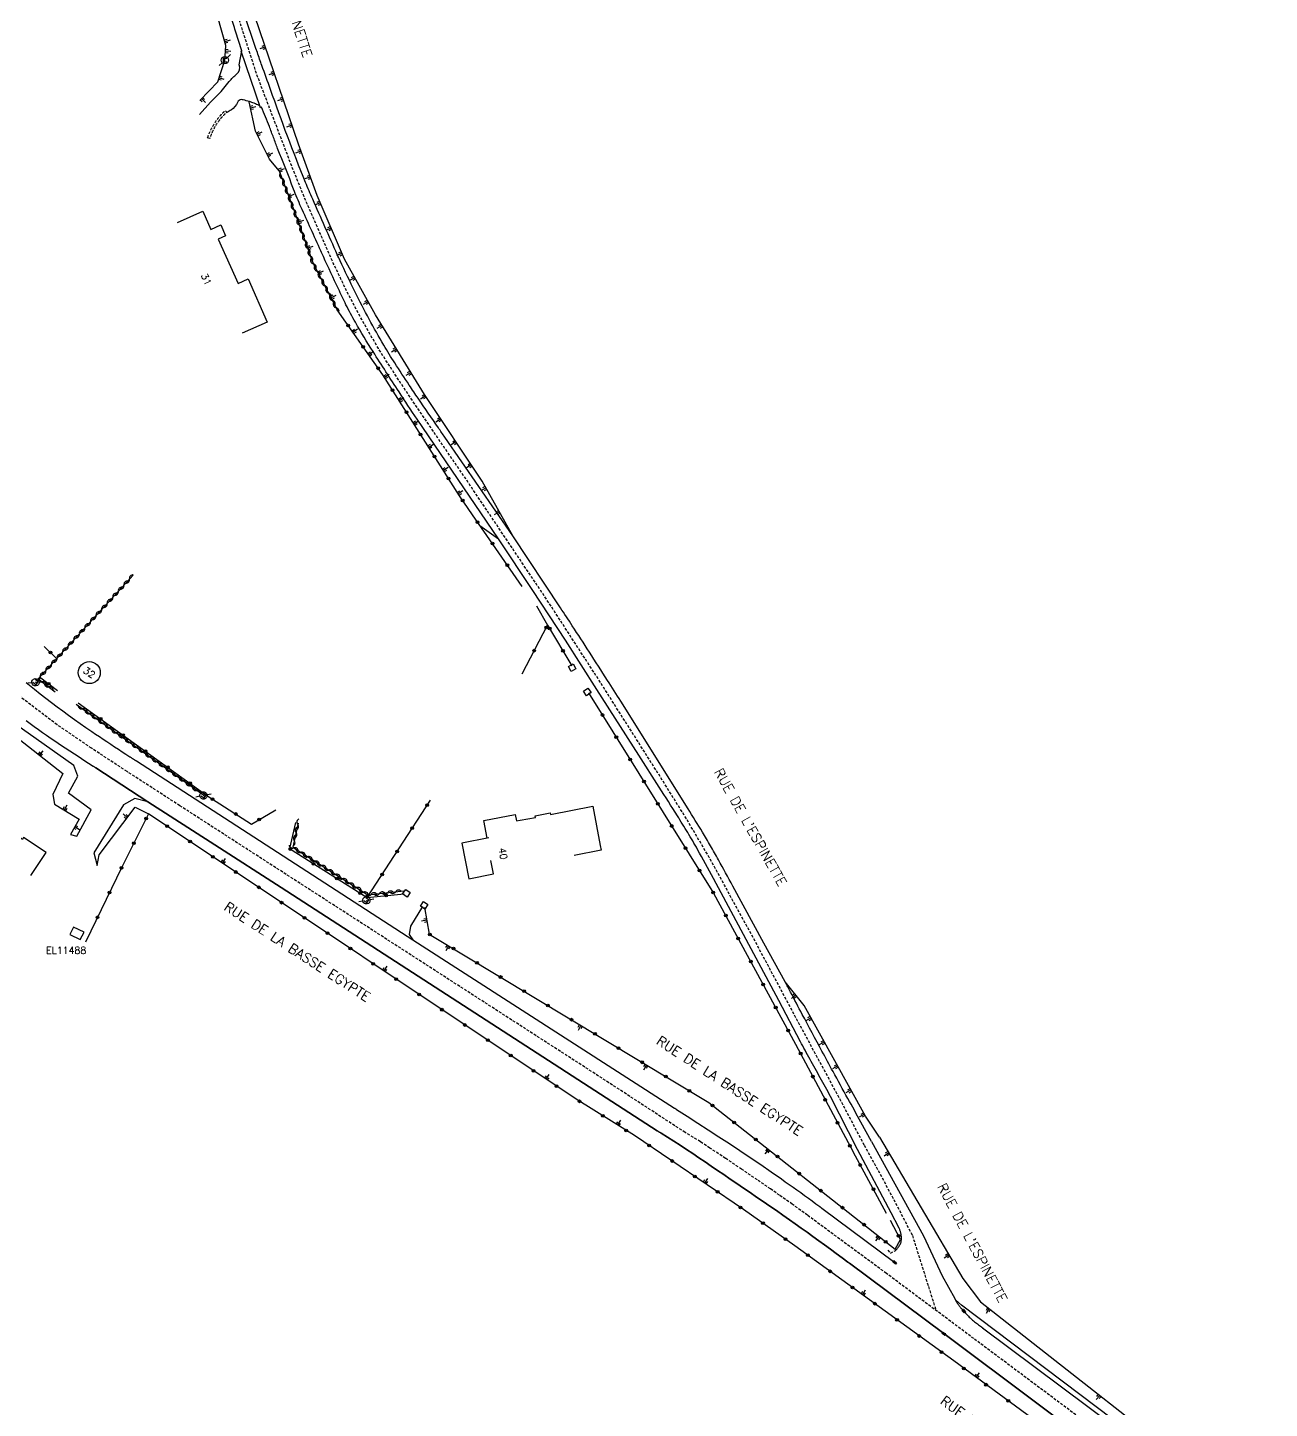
# Model space of a CAD drawing. Header units: millimetres. Extents: x 136000 to 137000, y 120000 to 121000.
# Drawn here: x 136395.3 to 136620.8, y 120205.9 to 120456.6 of the extents above; entities that cross this region are included whole.
import ezdxf
from ezdxf.enums import TextEntityAlignment as Align

# ---------------------------------------------------------------- set-up
doc = ezdxf.new("R2010")
doc.units = ezdxf.units.MM
doc.linetypes.add('DASHED', pattern=[0.75, 0.5, -0.25])
doc.layers.get('0').update_dxf_attribs({"linetype": 'CONTINUOUS'})
for name, color, linetype in [('W0001', 6, 'DASHED'), ('W0008', 7, 'CONTINUOUS'), ('W0100', 7, 'CONTINUOUS'), ('W0112', 1, 'DASHED'), ('W0211', 2, 'CONTINUOUS'), ('W0310', 3, 'CONTINUOUS'), ('W0322', 7, 'CONTINUOUS'), ('W0400', 7, 'CONTINUOUS'), ('W0471', 7, 'CONTINUOUS'), ('W0984', 7, 'CONTINUOUS'), ('W0989', 7, 'CONTINUOUS'), ('W0991', 7, 'CONTINUOUS'), ('W1102', 7, 'CONTINUOUS')]:
    doc.layers.add(name, color=color, linetype=linetype)
doc.styles.get("Standard").update_dxf_attribs({"font": 'romans.shx', "width": 0.85})

# ---------------------------------------------------------------- blocks, each defined once
blk = doc.blocks.new('T471')
for p, q in [((-0.333334, 0.333334), (-0.333334, -0.333334)), ((-0.333334, 0.333334), (0.333334, 0.333334)), ((-0.333334, 0), (0, 0)), ((0.500001, 0.500001), (1.000002, 1.000002)), ((-0.500001, -0.500001), (-1.000002, -1.000002)), ((-0.333334, -0.333334), (0.333334, -0.333334))]:
    blk.add_line(p, q)
blk.add_ellipse((0, 0), major_axis=(0.471405, 0.471405), ratio=1, start_param=5.4977871438, end_param=11.780972451)
blk = doc.blocks.new('t211o')
at = {"color": 0, "linetype": 'Continuous'}
for p, q in [((-0.29, 0.5), (-0.29, 0)), ((0, 1), (0, 0)), ((0.29, 0.5), (0.29, 0))]:
    blk.add_line(p, q, dxfattribs=at)
blk = doc.blocks.new('t112o')
at = {"color": 0, "linetype": 'Continuous'}
for p, q in [((-0.5, 0.5), (0.5, 0.5)), ((-0.5, -0.5), (-0.5, 0.5)), ((0.5, 0.5), (0.5, -0.5)), ((0.5, -0.5), (-0.5, -0.5))]:
    blk.add_line(p, q, dxfattribs=at)
blk = doc.blocks.new('T400')
for p, q in [((-0.15, 0.3), (0.15, 0.3)), ((-0.15, -0.25), (-0.15, 0.3)), ((-0.15, 0.15), (0.15, 0.15)), ((-0.15, 0), (0.15, 0)), ((0.15, 0.3), (0.15, -0.25)), ((-0.15, -0.15), (0.15, -0.15)), ((-0.15, -0.25), (-0.15, -0.3)), ((-0.15, -0.3), (0.15, -0.3)), ((0.15, -0.3), (0.15, -0.25))]:
    blk.add_line(p, q)
blk = doc.blocks.new('t310o')
at = {"color": 0, "linetype": 'Continuous'}
for centre, start, end in [((-0.5, 0.38), 216.8699, 323.1304), ((0.5, -0.37), 36.8699, 143.1303)]:
    blk.add_arc(centre, 0.625, start, end, dxfattribs=at)
blk = doc.blocks.new('t322o')
at = {"color": 0, "linetype": 'Continuous'}
for radius in [0.25, 0.15]:
    blk.add_circle((0, 0), radius, dxfattribs=at)

msp = doc.modelspace()

# ---------------------------------------------------------------- linework, layer by layer
at = {"layer": 'W0001', "flags": 128}
msp.add_lwpolyline([(136547.22, 120253.68), (136542.35, 120262.86), (136534.63, 120277.13), (136527.42, 120290.65), (136521.83, 120300.87), (136519.08, 120305.89), (136514.71, 120313.28), (136509.83, 120321.09), (136499.08, 120338.04), (136489.78, 120352.4), (136474.8, 120374.74), (136470.52, 120380.97), (136462.66, 120392.59), (136458.99, 120398.3), (136455.97, 120403.55), (136453.26, 120408.71), (136450.8, 120413.82), (136448.38, 120419.3), (136445.5, 120425.86), (136443.12, 120431.8), (136440.01, 120439.94), (136436.93, 120448.02), (136429.12, 120472.27), (136426.61, 120479.99), (136423.72, 120488.67), (136421.35, 120496.06), (136419.31, 120502.48), (136418.1, 120506.61), (136416.05, 120514), (136414.32, 120520.49), (136410.6, 120536.57), (136407.39, 120550.64), (136404.23, 120563.88), (136402.18, 120572.29), (136400.51, 120578.85), (136399.34, 120583.72), (136397.81, 120589.38), (136396.74, 120593.57), (136395.53, 120597.8), (136393.76, 120602.77), (136391.39, 120609.26), (136389.25, 120615.63), (136387.3, 120621.3), (136385.3, 120627.15), (136383.06, 120633.89), (136381.53, 120639.19), (136378.92, 120650.01), (136376.97, 120658), (136375.48, 120663.71), (136373.39, 120671.61), (136371.02, 120680.12), (136370.27, 120682.48), (136369.01, 120686.34), (136367.48, 120690.19), (136365.99, 120694), (136364.64, 120696.79), (136360.27, 120704.32), (136349.52, 120723.65), (136345.75, 120730.2), (136338.17, 120743.31), (136330.39, 120756.96), (136327.09, 120763.05), (136324.07, 120768.4), (136321.37, 120772.76), (136318.21, 120777.46), (136312.49, 120785.59), (136307.74, 120792.04), (136303.65, 120798.08), (136299.23, 120804.82), (136295.74, 120810.63), (136291.98, 120817.41), (136287.46, 120825.76), (136281.56, 120837), (136277.93, 120844.16), (136274.77, 120850.43), (136272.43, 120855.31), (136269.36, 120862.51), (136266.62, 120869.16), (136262.34, 120880.45), (136257.73, 120892.2), (136253.74, 120902.84), (136250.71, 120910.74), (136246.99, 120921.42), (136244.2, 120929.22), (136241.83, 120935.59), (136238.8, 120943.35), (136235.13, 120952.41), (136231.82, 120960.82), (136229.64, 120966.35), (136227.03, 120972.58), (136224.61, 120978.15), (136222.57, 120982.57), (136220.57, 120986.98), (136218.34, 120991.54), (136215.44, 120996.55), (136213.56, 121000)], dxfattribs=at)
at = {"layer": 'W0001'}
for points in [[(136610.25, 120186.3), (136567.11, 120218.55), (136551.22, 120230.39), (136536.91, 120240.95), (136534.14, 120242.97), (136531.83, 120244.58), (136530.19, 120245.73), (136527.8, 120247.37), (136524.95, 120249.3), (136522.03, 120251.28), (136519.16, 120253.16), (136517.47, 120254.31), (136514.69, 120255.98), (136500.86, 120265.01), (136422.94, 120315.3), (136413.36, 120321.51), (136406.92, 120325.73), (136400.66, 120330.01), (136393.59, 120335.34)], [(136547.22, 120253.68), (136552.56, 120243.84), (136555.94, 120237.29), (136560.22, 120223.69)]]:
    msp.add_lwpolyline(points, dxfattribs=at)
at = {"layer": 'W0008', "flags": 128}
for points in [[(136545.97, 120252.89), (136541.1, 120262.51, -0.001395), (136540.17, 120264.18, -0.000683), (136538.28, 120267.6, -0.001519), (136536.46, 120270.91, -0.003264), (136535.64, 120272.46), (136531.69, 120279.94), (136519.84, 120302.08, 0.005118), (136516.94, 120307.37, 0.008697), (136515.15, 120310.43, 0.003316), (136513.28, 120313.47, 0.001925), (136509.99, 120318.66), (136506.29, 120324.47), (136498.68, 120336.39), (136492.99, 120345.38), (136487.05, 120354.38), (136480.8, 120363.74), (136466.03, 120385.48, -0.004789), (136462.74, 120390.43, -0.003278), (136458.04, 120397.73, -0.009967), (136454.82, 120403.06, -0.017117), (136453.11, 120406.25, -0.00453), (136451.74, 120409.11, -0.00222), (136449.02, 120414.98, -0.001364), (136448.55, 120416.02, -0.000177), (136444.94, 120424.01, -0.01275), (136443.59, 120427.23, 0.00934), (136440.69, 120434.59, 0.004491), (136439.96, 120436.6, 0.004491), (136439.2, 120438.6, 0.003955), (136438.5, 120440.36, 0.003955), (136437.77, 120442.1), (136437.59, 120442.02), (136434.08, 120452.31), (136434.23, 120452.37), (136433.08, 120455.9, -0.001781), (136432.62, 120457.32, -0.000212), (136430.46, 120464.12, 0.002042)], [(136548.55, 120254.32), (136546.6, 120257.88, -0.001112), (136544.22, 120262.17, -0.000984), (136541.54, 120267.03, -0.001987), (136539.53, 120270.73, -0.001103), (136535.95, 120277.42, -0.002832), (136533.83, 120281.47, 0.006182), (136532.84, 120283.32), (136529, 120290.32), (136523.34, 120300.72, 0.001908), (136520.73, 120305.48, 0.003542), (136519.29, 120308.03, 0.006377), (136517.84, 120310.49, 0.00364), (136515.21, 120314.76), (136502.99, 120334.26, 0.001752), (136500.59, 120338.06, 0.0013), (136497.32, 120343.16, 0.001468), (136494.2, 120347.98, 0.002167), (136492.06, 120351.23), (136483.38, 120364.29), (136471.06, 120382.2, -0.000411), (136469.9, 120383.89, -0.00013), (136466.22, 120389.26, -0.003951), (136464.6, 120391.67, -0.002395), (136461.97, 120395.68, -0.011584), (136459.98, 120398.91, -0.008142), (136457.33, 120403.62, -0.008361), (136454.77, 120408.56, -0.007378), (136452.04, 120414.24, -0.00376), (136451.54, 120415.34, -0.000413), (136447.07, 120425.42, -0.007734), (136445.78, 120428.46, -0.0133), (136439.43, 120445.31, -0.00238), (136437.85, 120449.66, -0.004376), (136437.02, 120452.03, -0.000068), (136435.07, 120457.81, -0.004452)], [(136437.33, 120442.41, 0.020625), (136436.44, 120442.82, 0.021986), (136435.57, 120443.13, 0.014508), (136434.45, 120443.44, 0.056103), (136434.15, 120443.48, 0.310307), (136433.41, 120442.99, -0.147381), (136432.3, 120441.62, -0.019365), (136431.93, 120441.39, -0.017319), (136431.49, 120441.16)]]:
    msp.add_lwpolyline(points, format="xyb", dxfattribs=at)
at = {"layer": 'W0008'}
for points in [[(136395.08, 120337.67), (136395.38, 120337.42), (136395.67, 120337.18), (136395.98, 120336.93), (136396.28, 120336.69), (136396.58, 120336.44), (136397.59, 120335.63), (136398.61, 120334.83), (136399.63, 120334.05), (136400.66, 120333.27), (136401.7, 120332.5), (136402.75, 120331.73), (136403.8, 120330.98), (136404.84, 120330.23), (136405.91, 120329.5), (136406.97, 120328.76), (136406.97, 120328.76), (136407.66, 120328.3), (136408.34, 120327.84), (136409.03, 120327.38), (136409.72, 120326.93), (136410.41, 120326.47), (136411.11, 120326.01), (136411.8, 120325.56), (136412.48, 120325.11), (136413.17, 120324.65), (136413.88, 120324.19), (136413.95, 120324.15), (136414.02, 120324.1), (136414.09, 120324.05), (136414.17, 120324), (136414.25, 120323.94), (136414.33, 120323.9), (136414.41, 120323.84), (136414.48, 120323.8), (136414.56, 120323.75), (136414.64, 120323.69), (136414.67, 120323.67), (136414.72, 120323.64), (136414.77, 120323.62), (136414.8, 120323.58), (136414.84, 120323.56), (136414.89, 120323.53), (136414.92, 120323.51), (136414.97, 120323.48), (136415.02, 120323.45), (136415.06, 120323.42)], [(136395.03, 120330.78), (136395.78, 120330.23), (136396.52, 120329.69), (136397.27, 120329.15), (136398.02, 120328.62), (136398.77, 120328.09), (136398.77, 120328.09), (136399.61, 120327.51), (136400.44, 120326.94), (136401.28, 120326.38), (136402.13, 120325.82), (136402.97, 120325.26), (136403.81, 120324.71), (136404.67, 120324.15), (136405.52, 120323.6), (136406.36, 120323.05), (136407.22, 120322.5), (136407.22, 120322.5), (136407.27, 120322.47), (136407.31, 120322.44), (136407.36, 120322.4), (136407.41, 120322.37), (136407.45, 120322.34), (136407.5, 120322.31), (136407.55, 120322.29), (136407.59, 120322.26), (136407.64, 120322.23), (136407.69, 120322.19)], [(136415.06, 120323.42), (136465.23, 120290.96), (136512.75, 120260.42), (136512.78, 120260.4), (136512.81, 120260.37), (136512.86, 120260.35), (136512.89, 120260.33), (136512.92, 120260.3), (136512.97, 120260.28), (136513, 120260.26), (136513.05, 120260.23), (136513.08, 120260.2), (136513.11, 120260.18), (136515.05, 120258.94), (136516.97, 120257.7), (136518.88, 120256.46), (136520.8, 120255.21), (136522.72, 120253.96), (136524.63, 120252.69), (136526.52, 120251.42), (136528.42, 120250.14), (136530.3, 120248.85), (136532.19, 120247.55), (136532.19, 120247.55), (136532.88, 120247.05), (136533.58, 120246.55), (136534.28, 120246.06), (136534.98, 120245.56), (136535.67, 120245.06), (136536.36, 120244.56), (136537.06, 120244.05), (136537.75, 120243.55), (136538.44, 120243.04), (136539.13, 120242.53), (136539.17, 120242.5), (136539.2, 120242.47), (136539.25, 120242.44), (136539.28, 120242.41), (136539.33, 120242.38), (136539.36, 120242.35), (136539.41, 120242.32), (136539.45, 120242.3), (136539.48, 120242.26), (136539.53, 120242.23), (136552.75, 120232.39)], [(136612.34, 120181.53), (136561.66, 120219.47), (136544.52, 120232.23), (136544.48, 120232.26), (136544.45, 120232.28), (136544.42, 120232.3), (136544.39, 120232.33), (136544.38, 120232.34), (136544.34, 120232.37), (136544.31, 120232.39), (136544.28, 120232.41), (136544.25, 120232.44), (136544.22, 120232.45), (136543.17, 120233.23), (136542.11, 120234.01), (136541.06, 120234.79), (136540, 120235.56), (136538.94, 120236.33), (136537.89, 120237.09), (136536.83, 120237.86), (136535.75, 120238.62), (136534.69, 120239.38), (136533.63, 120240.14), (136532.44, 120240.97), (136531.25, 120241.8), (136530.06, 120242.62), (136528.88, 120243.44), (136527.67, 120244.26), (136526.48, 120245.08), (136525.28, 120245.89), (136524.09, 120246.71), (136522.89, 120247.52), (136521.7, 120248.33), (136521.7, 120248.33), (136520.58, 120249.1), (136519.44, 120249.87), (136518.31, 120250.64), (136517.19, 120251.4), (136516.06, 120252.15), (136514.92, 120252.91), (136513.78, 120253.65), (136512.64, 120254.4), (136511.48, 120255.12), (136510.33, 120255.84), (136510.27, 120255.89), (136510.19, 120255.93), (136510.13, 120255.97), (136510.06, 120256.01), (136509.98, 120256.05), (136509.92, 120256.09), (136509.86, 120256.14), (136509.78, 120256.18), (136509.72, 120256.22), (136509.64, 120256.26), (136441.33, 120300.48), (136429.28, 120308.18), (136429.28, 120308.18), (136417.16, 120316.01), (136407.69, 120322.19), (136417.16, 120316.01), (136429.28, 120308.18), (136429.28, 120308.18), (136441.33, 120300.48), (136509.64, 120256.26), (136509.72, 120256.22), (136509.78, 120256.18), (136509.86, 120256.14), (136509.92, 120256.09), (136509.98, 120256.05), (136510.06, 120256.01), (136510.13, 120255.97), (136510.19, 120255.93), (136510.27, 120255.89), (136510.33, 120255.84), (136511.48, 120255.12), (136512.64, 120254.4), (136513.78, 120253.65), (136514.92, 120252.91), (136516.06, 120252.15), (136517.19, 120251.4), (136518.31, 120250.64), (136519.44, 120249.87), (136520.58, 120249.1), (136521.7, 120248.33), (136521.7, 120248.33), (136522.89, 120247.52), (136524.09, 120246.71), (136525.28, 120245.89), (136526.48, 120245.08), (136527.67, 120244.26), (136528.88, 120243.44), (136530.06, 120242.62), (136531.25, 120241.8), (136532.44, 120240.97), (136533.63, 120240.14), (136534.69, 120239.38), (136535.75, 120238.62), (136536.83, 120237.86), (136537.89, 120237.09), (136538.94, 120236.33), (136540, 120235.56), (136541.06, 120234.79), (136542.11, 120234.01), (136543.17, 120233.23), (136544.22, 120232.45), (136544.25, 120232.44), (136544.28, 120232.41), (136544.31, 120232.39), (136544.34, 120232.37), (136544.38, 120232.34), (136544.39, 120232.33), (136544.42, 120232.3), (136544.45, 120232.28), (136544.48, 120232.26), (136544.52, 120232.23), (136561.66, 120219.47), (136612.34, 120181.53)], [(136552.81, 120234.52), (136552.92, 120234.64), (136553.05, 120234.76), (136553.16, 120234.87), (136553.25, 120234.99), (136553.36, 120235.12), (136553.45, 120235.24), (136553.55, 120235.37), (136553.63, 120235.5), (136553.7, 120235.63), (136553.77, 120235.77), (136553.83, 120235.92), (136553.88, 120236.07), (136553.91, 120236.23), (136553.92, 120236.39), (136553.95, 120236.55), (136553.95, 120236.71), (136553.95, 120236.87), (136553.95, 120237.04), (136553.94, 120237.2), (136553.91, 120237.37), (136553.91, 120237.37), (136553.89, 120237.5), (136553.86, 120237.62), (136553.84, 120237.75), (136553.81, 120237.87), (136553.77, 120238), (136553.73, 120238.12), (136553.69, 120238.24), (136553.64, 120238.36), (136553.59, 120238.48), (136553.53, 120238.59), (136553.53, 120238.61), (136553.52, 120238.62), (136553.52, 120238.64), (136553.5, 120238.65), (136553.5, 120238.66), (136553.5, 120238.68), (136553.48, 120238.69), (136553.48, 120238.71), (136553.47, 120238.72), (136553.47, 120238.73), (136552.11, 120241.42), (136545.97, 120252.89)], [(136548.55, 120254.32), (136557.95, 120237.21), (136561.34, 120229.94), (136563.63, 120225.82), (136563.64, 120225.8), (136563.66, 120225.76), (136563.66, 120225.74), (136563.67, 120225.72), (136563.69, 120225.69), (136563.7, 120225.66), (136563.72, 120225.64), (136563.73, 120225.62), (136563.75, 120225.58), (136563.77, 120225.56), (136563.84, 120225.43), (136563.92, 120225.29), (136564, 120225.15), (136564.09, 120225.02), (136564.17, 120224.89), (136564.27, 120224.76), (136564.36, 120224.63), (136564.45, 120224.51), (136564.55, 120224.38), (136564.64, 120224.26), (136564.7, 120224.18), (136564.77, 120224.09), (136564.84, 120224.01), (136564.91, 120223.94), (136564.98, 120223.86), (136565.05, 120223.78), (136565.13, 120223.7), (136565.19, 120223.62), (136565.27, 120223.55), (136565.33, 120223.47), (136565.33, 120223.47), (136565.47, 120223.33), (136565.59, 120223.18), (136565.73, 120223.04), (136565.88, 120222.9), (136566, 120222.75), (136566.14, 120222.61), (136566.28, 120222.48), (136566.42, 120222.33), (136566.56, 120222.2), (136566.7, 120222.07), (136566.88, 120221.92), (136567.05, 120221.78), (136567.22, 120221.63), (136567.39, 120221.5), (136567.58, 120221.36), (136567.75, 120221.23), (136567.94, 120221.08), (136568.11, 120220.95), (136568.3, 120220.82), (136568.48, 120220.69), (136568.48, 120220.69), (136568.5, 120220.67), (136568.52, 120220.65), (136568.53, 120220.64), (136568.56, 120220.62), (136568.58, 120220.61), (136568.59, 120220.6), (136568.63, 120220.58), (136568.64, 120220.57), (136568.66, 120220.55), (136568.67, 120220.54), (136568.67, 120220.54), (136616.73, 120184.65)]]:
    msp.add_lwpolyline(points, dxfattribs=at)
at = {"layer": 'W0100', "flags": 128}
for points in [[(136422.53, 120421.2), (136427.1, 120423.22), (136428.56, 120419.93), (136430.39, 120420.74), (136430.39, 120420.74), (136431.23, 120418.77), (136429.92, 120418.17), (136433.51, 120410.09), (136435.38, 120410.93), (136438.83, 120403.11), (136434.26, 120401.09)], [(136478.73, 120309.41), (136478.12, 120312.6), (136483.86, 120313.7), (136484.09, 120312.54), (136484.76, 120312.66), (136487.5, 120313.19), (136487.45, 120313.47), (136487.45, 120313.47), (136490.21, 120314), (136490.26, 120313.72), (136497.93, 120315.19), (136499.28, 120308.06), (136499.44, 120307.22), (136494.53, 120306.28)]]:
    msp.add_lwpolyline(points, dxfattribs=at)
at = {"layer": 'W0100'}
for points in [[(136395.88, 120302.66), (136398.66, 120306.82), (136394.59, 120309.54), (136394.36, 120309.18), (136387.02, 120314.08), (136384.23, 120309.91)], [(136479.05, 120309.47), (136474.14, 120308.52), (136475.39, 120302.05), (136479.91, 120302.91), (136479.44, 120305.37)], [(136404.86, 120291), (136405.55, 120292.33), (136403.66, 120293.28), (136402.98, 120291.94), (136404.86, 120291)]]:
    msp.add_lwpolyline(points, dxfattribs=at)
at = {"layer": 'W0112', "flags": 128}
msp.add_lwpolyline([(136427.99, 120436.56, -0.041497), (136428.75, 120438.33, -0.041497), (136429.78, 120439.95, -0.02259), (136430.46, 120440.76, -0.02259), (136431.2, 120441.5), (136431.47, 120441.2, 0.02259), (136430.75, 120440.49, 0.02259), (136430.1, 120439.71, 0.041497), (136429.1, 120438.14, 0.041497), (136428.37, 120436.43)], format="xyb", close=True, dxfattribs=at)
at = {"layer": 'W0112'}
msp.add_lwpolyline([(136551.48, 120234.63), (136551.98, 120234.08), (136552.81, 120234.52)], dxfattribs=at)
at = {"layer": 'W0211', "flags": 128}
for points in [[(136426.56, 120443.35), (136429.82, 120446.73), (136431.12, 120450.66), (136431.23, 120452.27), (136431.3, 120453.33), (136423.49, 120481.05), (136415.84, 120505.03), (136409.34, 120531.36), (136405.01, 120553.09), (136399.04, 120575.95), (136397.33, 120584.59), (136396.09, 120590.88)], [(136483.38, 120364.29), (136477.86, 120374.25), (136467.34, 120389.95), (136458.46, 120404.42), (136452.87, 120414.52), (136447.9, 120426.08), (136444.52, 120435.43), (136436.56, 120458.65), (136428.39, 120483.85), (136418.01, 120517.22), (136415.81, 120526.66), (136414.55, 120531.22)], [(136440.96, 120430.58), (136439.2, 120432.65), (136436.67, 120437.73), (136435.54, 120443.1)], [(136477.43, 120366.17), (136480.8, 120363.74)], [(136549.95, 120255.15), (136547.42, 120258.92), (136536.31, 120279.03), (136532.84, 120283.32)]]:
    msp.add_lwpolyline(points, dxfattribs=at)
msp.add_lwpolyline([(136426.49, 120440.81), (136428.5, 120443.05), (136430.46, 120444.94), (136431.93, 120446.75, -0.048997), (136433.31, 120448.15, 0.326715), (136433.73, 120449.82), (136434.23, 120452.37)], format="xyb", dxfattribs=at)
at = {"layer": 'W0211'}
for points in [[(136392.11, 120328.71), (136401.7, 120321.13), (136401.7, 120321.13), (136399.89, 120317.36), (136400.19, 120315.6), (136404.66, 120312.85), (136403.09, 120310.1), (136404.25, 120309.78), (136406.83, 120314.53), (136402.72, 120317.56), (136404.41, 120320.68), (136403.73, 120322.62), (136392.94, 120330.24)], [(136392.11, 120328.71), (136401.7, 120321.13), (136401.7, 120321.13), (136399.89, 120317.36), (136400.19, 120315.6), (136404.66, 120312.85), (136403.09, 120310.1), (136404.25, 120309.78), (136406.83, 120314.53), (136402.72, 120317.56), (136404.41, 120320.68), (136403.73, 120322.62), (136392.94, 120330.24)], [(136417.16, 120316.01), (136414.75, 120316.62), (136412.7, 120315.44), (136407.33, 120306.76), (136407.95, 120304.42), (136408.33, 120306.4), (136414.81, 120315.04), (136417.28, 120313.83)], [(136466.98, 120297.02), (136464.8, 120293.42), (136464.59, 120291.95), (136465.23, 120290.96)], [(136549.95, 120255.15), (136565.09, 120229.46), (136568.3, 120225.26), (136614.14, 120189.3), (136619.94, 120183.05), (136564.86, 120224.64), (136563.75, 120225.58)]]:
    msp.add_lwpolyline(points, dxfattribs=at)
at = {"layer": 'W0310', "flags": 128}
msp.add_lwpolyline([(136440.96, 120430.58), (136443.75, 120423.13), (136447.16, 120413.71), (136451.52, 120405.33)], dxfattribs=at)
at = {"layer": 'W0310'}
for points in [[(136414.45, 120357.17), (136397.22, 120338.33), (136400.34, 120335.96)], [(136404.11, 120333.75), (136427.28, 120317.2)], [(136444.41, 120312.15), (136443.44, 120307.75), (136457.09, 120299.13), (136463.64, 120299.83)]]:
    msp.add_lwpolyline(points, dxfattribs=at)
at = {"layer": 'W0322', "flags": 128}
for points in [[(136485.12, 120355.08), (136476.1, 120368.09), (136473.72, 120371.53), (136459.81, 120393.5), (136451.52, 120405.33)], [(136487.68, 120351.59), (136489.73, 120348.1), (136494.13, 120340.68)], [(136485.1, 120339.24), (136489.73, 120348.1)], [(136497.16, 120335.8), (136519.84, 120299.45), (136534.73, 120272.03), (136545.19, 120252.47)]]:
    msp.add_lwpolyline(points, dxfattribs=at)
at = {"layer": 'W0322'}
for points in [[(136398.33, 120344.19), (136400.58, 120342.01)], [(136400.75, 120336.18), (136397.5, 120338.64)], [(136404.52, 120333.97), (136427.86, 120317.17), (136435.95, 120311.98), (136440.39, 120314.55)], [(136456.97, 120298.62), (136468.44, 120316.33)], [(136729.73, 120078.83), (136728.11, 120094.69), (136711.27, 120106.94), (136695.81, 120118.39), (136658.47, 120145.96), (136627.33, 120168.12), (136611.38, 120179.66), (136602.34, 120185.98), (136563.45, 120214.5), (136534.58, 120235.43), (136525.27, 120242.01), (136505.48, 120255.44), (136494.88, 120262.02), (136417.28, 120313.83), (136412.39, 120304.14), (136405.81, 120290.54)], [(136443.92, 120312.26), (136442.88, 120307.51), (136456.97, 120298.62), (136463.69, 120299.33)], [(136467.39, 120296.8), (136468.22, 120292.01), (136518.97, 120261.44), (136552.83, 120234.78), (136553.8, 120236.53), (136551.95, 120240.03)], [(136551.25, 120241.3), (136545.19, 120252.47)]]:
    msp.add_lwpolyline(points, dxfattribs=at)
at = {"layer": 'W1102'}
msp.add_circle((136406.51, 120339.47), 2, dxfattribs=at)

# ---------------------------------------------------------------- block references
at = {"layer": 'W0112'}
for p, rotation in [((136494.17, 120340.36), 119.3038818077123), ((136496.91, 120335.96), 123.9531363031579), ((136464.1, 120299.41), 235.2611998102015), ((136467.31, 120297.22), 236.1067942225028)]:
    msp.add_blockref('t112o', p, dxfattribs=dict(at, rotation=rotation))
at = {"layer": 'W0211'}
for p, rotation in [((136431.11, 120453.99), 285.7225495344448), ((136438.47, 120453.09), 108.9175802794805), ((136431.23, 120452.27), 266.2752468383069), ((136440.09, 120448.36), 108.9175802795764), ((136430.05, 120447.44), 251.6172289159605), ((136426.87, 120443.67), 226.0678169662525), ((136441.71, 120443.63), 108.9175802797625), ((136435.78, 120441.96), 281.8369365006866), ((136443.33, 120438.9), 108.917580279194), ((136436.97, 120437.13), 296.4986446887155), ((136438.85, 120433.35), 296.4986446888196), ((136444.97, 120434.18), 109.8273034121063), ((136440.96, 120430.58), 290.5156210631091), ((136446.67, 120429.48), 109.8273034116979), ((136442.71, 120425.9), 290.5156210628684), ((136448.44, 120424.8), 113.2932125645464), ((136444.44, 120421.21), 289.8849068742853), ((136450.42, 120420.21), 113.2932125640324), ((136446.14, 120416.5), 289.8849068743421), ((136452.4, 120415.62), 113.2932125651752), ((136448.09, 120411.91), 297.4981608815925), ((136454.71, 120411.19), 118.9690773460493), ((136450.4, 120407.48), 297.4981608813045), ((136457.14, 120406.82), 118.9690773456009), ((136454.39, 120401.24), 305.0224289357913), ((136459.65, 120402.49), 121.5440047983482), ((136462.26, 120398.23), 121.5440047988001), ((136457.25, 120397.14), 305.0224289359666), ((136460.1, 120393.03), 302.3428674654716), ((136464.88, 120393.97), 121.5440047985304), ((136462.78, 120388.81), 302.342867465876), ((136467.5, 120389.72), 123.803127386528), ((136470.28, 120385.56), 123.8031273869604), ((136465.45, 120384.59), 302.3428674652197), ((136468.13, 120380.36), 302.342867465802), ((136473.07, 120381.41), 123.8031273862493), ((136470.8, 120376.14), 302.3428674658434), ((136475.85, 120377.25), 123.8031273866169), ((136478.53, 120373.04), 118.9920447139216), ((136473.48, 120371.91), 302.3428674657476), ((136480.95, 120368.66), 118.99204471384), ((136397.44, 120324.5), 321.73404624375), ((136401.95, 120314.51), 331.162935081042), ((136413.39, 120313.15), 48.2150661946653), ((136403.87, 120311.47), 238.7443652401087), ((136430.65, 120304.9), 326.0194785764257), ((136467.78, 120294.57), 101.3111300832565), ((136471.77, 120289.87), 150.6882122577242), ((136459.98, 120285.32), 328.0764142947214), ((136534.75, 120280.96), 128.9534212555622), ((136495.77, 120275.42), 152.6313040497274), ((136537.53, 120276.82), 118.9243791755881), ((136539.95, 120272.45), 118.9243791756444), ((136507.69, 120268.23), 148.1873651396827), ((136542.36, 120268.07), 118.9243791753965), ((136489.4, 120265.68), 325.0839281373847), ((136544.78, 120263.7), 118.9243791757867), ((136502.38, 120257.36), 325.7350930308742), ((136547.2, 120259.32), 118.9243791755558), ((136529.86, 120252.86), 141.585390943874), ((136551.63, 120252.3), 124.2158591312442), ((136518.22, 120246.8), 328.4438846384729), ((136549.91, 120237.08), 142.407936936073), ((136562.55, 120233.78), 124.796085687351), ((136546.87, 120226.52), 327.8560930144059), ((136569.88, 120224.02), 150.490237784446), ((136567.47, 120211.55), 324.7656883404348), ((136589.97, 120208.26), 139.6885476402676)]:
    msp.add_blockref('t211o', p, dxfattribs=dict(at, rotation=rotation))
at = {"layer": 'W0310'}
for p, rotation in [((136441.49, 120429.17), 290.515621063218), ((136442.01, 120427.77), 290.515621063218), ((136442.54, 120426.36), 290.515621063218), ((136443.06, 120424.96), 290.515621063218), ((136443.59, 120423.56), 290.515621063218), ((136444.1, 120422.15), 289.8849068744636), ((136444.61, 120420.74), 289.8849068744636), ((136445.12, 120419.33), 289.8849068744636), ((136445.63, 120417.91), 289.8849068744636), ((136446.14, 120416.5), 289.8849068744636), ((136446.65, 120415.09), 289.8849068744636), ((136447.17, 120413.68), 297.4981608813439), ((136447.86, 120412.35), 297.4981608813439), ((136448.55, 120411.02), 297.4981608813439), ((136449.25, 120409.69), 297.4981608813439), ((136449.94, 120408.36), 297.4981608813439), ((136450.63, 120407.03), 297.4981608813439), ((136451.32, 120405.7), 297.4981608813439), ((136412.8, 120355.36), 227.5422291168167), ((136413.81, 120356.47), 227.5422291168167), ((136410.77, 120353.15), 227.5422291168167), ((136411.78, 120354.25), 227.5422291168167), ((136407.73, 120349.83), 227.5422291168167), ((136408.75, 120350.93), 227.5422291168167), ((136409.76, 120352.04), 227.5422291168167), ((136405.71, 120347.61), 227.5422291168167), ((136406.72, 120348.72), 227.5422291168167), ((136403.68, 120345.4), 227.5422291168167), ((136404.7, 120346.51), 227.5422291168167), ((136400.65, 120342.08), 227.5422291168167), ((136401.66, 120343.19), 227.5422291168167), ((136402.67, 120344.29), 227.5422291168167), ((136398.62, 120339.87), 227.5422291168167), ((136399.63, 120340.97), 227.5422291168167), ((136397.61, 120338.76), 227.5422291168167), ((136397.96, 120337.77), 322.7651660184253), ((136399.15, 120336.87), 322.7651660184253), ((136405.31, 120332.89), 324.4696205030016), ((136406.53, 120332.02), 324.4696205030016), ((136407.75, 120331.15), 324.4696205030016), ((136408.97, 120330.28), 324.4696205030016), ((136410.19, 120329.41), 324.4696205030016), ((136411.41, 120328.53), 324.4696205030016), ((136412.63, 120327.66), 324.4696205030016), ((136413.85, 120326.79), 324.4696205030016), ((136415.07, 120325.92), 324.4696205030016), ((136416.3, 120325.05), 324.4696205030016), ((136417.52, 120324.18), 324.4696205030016), ((136418.74, 120323.3), 324.4696205030016), ((136419.96, 120322.43), 324.4696205030016), ((136421.18, 120321.56), 324.4696205030016), ((136422.4, 120320.69), 324.4696205030016), ((136423.62, 120319.82), 324.4696205030016), ((136424.84, 120318.95), 324.4696205030016), ((136426.06, 120318.07), 324.4696205030016), ((136444.35, 120311.92), 257.5998497465852), ((136444.03, 120310.45), 257.5998497465852), ((136443.63, 120307.63), 327.7478502377575), ((136443.71, 120308.99), 257.5998497465852), ((136444.9, 120306.82), 327.7478502377575), ((136446.17, 120306.02), 327.7478502377575), ((136447.44, 120305.22), 327.7478502377575), ((136448.71, 120304.42), 327.7478502377575), ((136449.98, 120303.62), 327.7478502377575), ((136451.25, 120302.82), 327.7478502377575), ((136452.51, 120302.02), 327.7478502377575), ((136453.78, 120301.22), 327.7478502377575), ((136455.05, 120300.42), 327.7478502377575), ((136456.32, 120299.62), 327.7478502377575), ((136457.67, 120299.19), 6.062255950852876), ((136459.17, 120299.35), 6.062255950852876), ((136460.66, 120299.51), 6.062255950852876), ((136462.15, 120299.67), 6.062255950852876)]:
    msp.add_blockref('t310o', p, dxfattribs=dict(at, rotation=rotation))
at = {"layer": 'W0322'}
for p, rotation in [((136453.51, 120402.49), 125.0224289359345), ((136456.23, 120398.6), 125.0224289359345), ((136458.96, 120394.71), 125.0224289359345), ((136461.56, 120390.74), 122.3428674654684), ((136464.1, 120386.73), 122.3428674654684), ((136466.64, 120382.71), 122.3428674654684), ((136469.18, 120378.7), 122.3428674654684), ((136471.72, 120374.69), 122.3428674654684), ((136474.3, 120370.7), 124.7052542199742), ((136477, 120366.79), 124.7052542198015), ((136479.71, 120362.89), 124.7052542198015), ((136482.41, 120358.98), 124.7052542198015), ((136489.49, 120347.66), 62.43085178659019), ((136490.09, 120347.49), 300.6658046885465), ((136487.3, 120343.45), 62.43085178659019), ((136492.51, 120343.41), 300.6658046885465), ((136408.57, 120331.05), 324.2631927637146), ((136499.68, 120331.77), 301.9566820033382), ((136412.63, 120328.13), 324.2631927637146), ((136502.19, 120327.74), 301.9566820033382), ((136416.69, 120325.21), 324.2631927637146), ((136504.71, 120323.71), 301.9566820033382), ((136420.75, 120322.29), 324.2631927637146), ((136424.81, 120319.37), 324.2631927637146), ((136507.22, 120319.68), 301.9566820033382), ((136428.9, 120316.5), 327.3041471228185), ((136467.84, 120315.41), 57.08656574704852), ((136509.73, 120315.65), 301.9566820033382), ((136416.85, 120312.97), 243.2137060818016), ((136433.11, 120313.8), 327.3041471228185), ((136437.36, 120312.79), 30.15574310920968), ((136420.64, 120311.58), 146.271319756811), ((136465.12, 120311.21), 57.08656574704852), ((136512.25, 120311.62), 301.9566820033382), ((136414.6, 120308.51), 243.2137060818016), ((136424.8, 120308.81), 146.271319756811), ((136514.76, 120307.59), 301.9566820033382), ((136428.96, 120306.03), 146.271319756811), ((136442.99, 120307.44), 327.7329218375525), ((136462.4, 120307.01), 57.08656574704852), ((136412.34, 120304.04), 244.1898324809193), ((136433.12, 120303.26), 146.271319756811), ((136447.22, 120304.77), 327.7329218375525), ((136459.69, 120302.81), 57.08656574704852), ((136517.28, 120303.56), 301.9566820033382), ((136437.27, 120300.48), 146.271319756811), ((136451.45, 120302.1), 327.7329218375525), ((136410.17, 120299.54), 244.1898324809193), ((136441.43, 120297.7), 146.271319756811), ((136455.67, 120299.43), 327.7329218375525), ((136460.42, 120298.98), 6.039944950037158), ((136519.79, 120299.53), 301.9566820033382), ((136407.99, 120295.04), 244.1898324809193), ((136522.06, 120295.36), 298.5163463912859), ((136445.59, 120294.93), 146.271319756811), ((136449.75, 120292.15), 146.271319756811), ((136468.34, 120291.94), 328.9300218401012), ((136524.33, 120291.18), 298.5163463912859), ((136453.91, 120289.37), 146.271319756811), ((136472.62, 120289.36), 328.9300218401012), ((136458.07, 120286.6), 146.271319756811), ((136476.9, 120286.78), 328.9300218401012), ((136526.6, 120287.01), 298.5163463912859), ((136462.23, 120283.82), 146.271319756811), ((136481.19, 120284.2), 328.9300218401012), ((136528.86, 120282.83), 298.5163463912859), ((136466.38, 120281.04), 146.271319756811), ((136485.47, 120281.62), 328.9300218401012), ((136470.54, 120278.27), 146.271319756811), ((136489.75, 120279.04), 328.9300218401012), ((136531.13, 120278.66), 298.5163463912859), ((136474.7, 120275.49), 146.271319756811), ((136494.04, 120276.46), 328.9300218401012), ((136478.86, 120272.72), 146.271319756811), ((136498.32, 120273.88), 328.9300218401012), ((136533.4, 120274.49), 298.5163463912859), ((136483.02, 120269.94), 146.271319756811), ((136502.6, 120271.3), 328.9300218401012), ((136535.66, 120270.31), 298.1174419336281), ((136506.88, 120268.72), 328.9300218401012), ((136487.18, 120267.16), 146.271319756811), ((136511.17, 120266.14), 328.9300218401012), ((136537.89, 120266.12), 298.1174419336281), ((136491.33, 120264.39), 146.271319756811), ((136515.45, 120263.56), 328.9300218401012), ((136495.51, 120261.63), 148.1696094480889), ((136519.67, 120260.89), 321.7880054454015), ((136540.13, 120261.93), 298.1174419336281), ((136499.75, 120258.99), 148.1696094480889), ((136523.6, 120257.79), 321.7880054454015), ((136542.37, 120257.74), 298.1174419336281), ((136504, 120256.36), 148.1696094480889), ((136508.18, 120253.61), 145.8425366742447), ((136527.53, 120254.7), 321.7880054454015), ((136544.61, 120253.55), 298.1174419336281), ((136512.32, 120250.8), 145.8425366742447), ((136531.45, 120251.61), 321.7880054454015), ((136546.48, 120250.08), 118.4867421096539), ((136516.45, 120247.99), 145.8425366742447), ((136535.38, 120248.51), 321.7880054454015), ((136520.59, 120245.19), 145.8425366742447), ((136539.31, 120245.42), 321.7880054454015), ((136548.87, 120245.69), 118.4867421096539), ((136524.73, 120242.38), 145.8425366742447), ((136543.24, 120242.33), 321.7880054454015), ((136528.82, 120239.5), 144.7316396443584), ((136547.17, 120239.24), 321.7880054454015), ((136532.9, 120236.62), 144.7316396443584), ((136551.1, 120236.14), 321.7880054454015), ((136553.43, 120237.23), 117.7789800095983), ((136536.96, 120233.7), 144.0639690287547), ((136541.01, 120230.77), 144.0639690287547), ((136545.06, 120227.83), 144.0639690287547), ((136549.11, 120224.9), 144.0639690287547), ((136553.16, 120221.96), 144.0639690287547), ((136557.2, 120219.03), 144.0639690287547), ((136561.25, 120216.09), 144.0639690287547), ((136565.29, 120213.15), 143.7426879192197), ((136569.32, 120210.19), 143.7426879192197), ((136573.36, 120207.24), 143.7426879192197)]:
    msp.add_blockref('t322o', p, dxfattribs=dict(at, rotation=rotation))
for p in [(136399.45, 120343.1), (136399.13, 120337.41)]:
    msp.add_blockref('t322o', p, dxfattribs=at)
at = {"layer": 'W0400'}
for p, rotation in [((136552.74, 120232.39), 235.1880321338225), ((136565.27, 120223.55), 223.7291416720039), ((136561.66, 120219.46), 54.29532499848283)]:
    msp.add_blockref('T400', p, dxfattribs=dict(at, rotation=rotation))
at = {"layer": 'W0471'}
msp.add_blockref('T471', (136431.12, 120450.66), dxfattribs=at)
for p, rotation in [((136396.75, 120337.72), 142.9275005169005), ((136427.25, 120317.16), 147.0973898583987), ((136456.81, 120298.12), 147.0973898589507)]:
    msp.add_blockref('T471', p, dxfattribs=dict(at, rotation=rotation))

# ---------------------------------------------------------------- texts
at = {"layer": 'W0984'}
msp.add_text('EL11488', height=1.25, dxfattribs=at).set_placement((136402.32, 120289.05), align=Align.MIDDLE)
at = {"layer": 'W0989'}
for s, rotation, p in [("RUE DE L'ESPINETTE", 288.1857, (136442.45, 120462.68)), ("RUE DE L'ESPINETTE", 299.3658, (136526.56, 120311.4)), ('RUE DE LA BASSE EGYPTE', 327, (136444.28, 120288.81)), ('RUE DE LA BASSE EGYPTE', 327, (136522.78, 120264.47)), ("RUE DE L'ESPINETTE", 298, (136566.85, 120235.95)), ('RUE DE LA BASSE EGYPTE', 324, (136573.93, 120198.48))]:
    msp.add_text(s, height=1.75, rotation=rotation, dxfattribs=at).set_placement(p, align=Align.MIDDLE)
at = {"layer": 'W0991'}
for s, rotation, p in [('31', 293.8574, (136427.75, 120410.86)), ('32', 326, (136406.51, 120339.47)), ('40', 280, (136481.63, 120306.6))]:
    msp.add_text(s, height=1.25, rotation=rotation, dxfattribs=at).set_placement(p, align=Align.MIDDLE)

doc.saveas('drawing.dxf')
